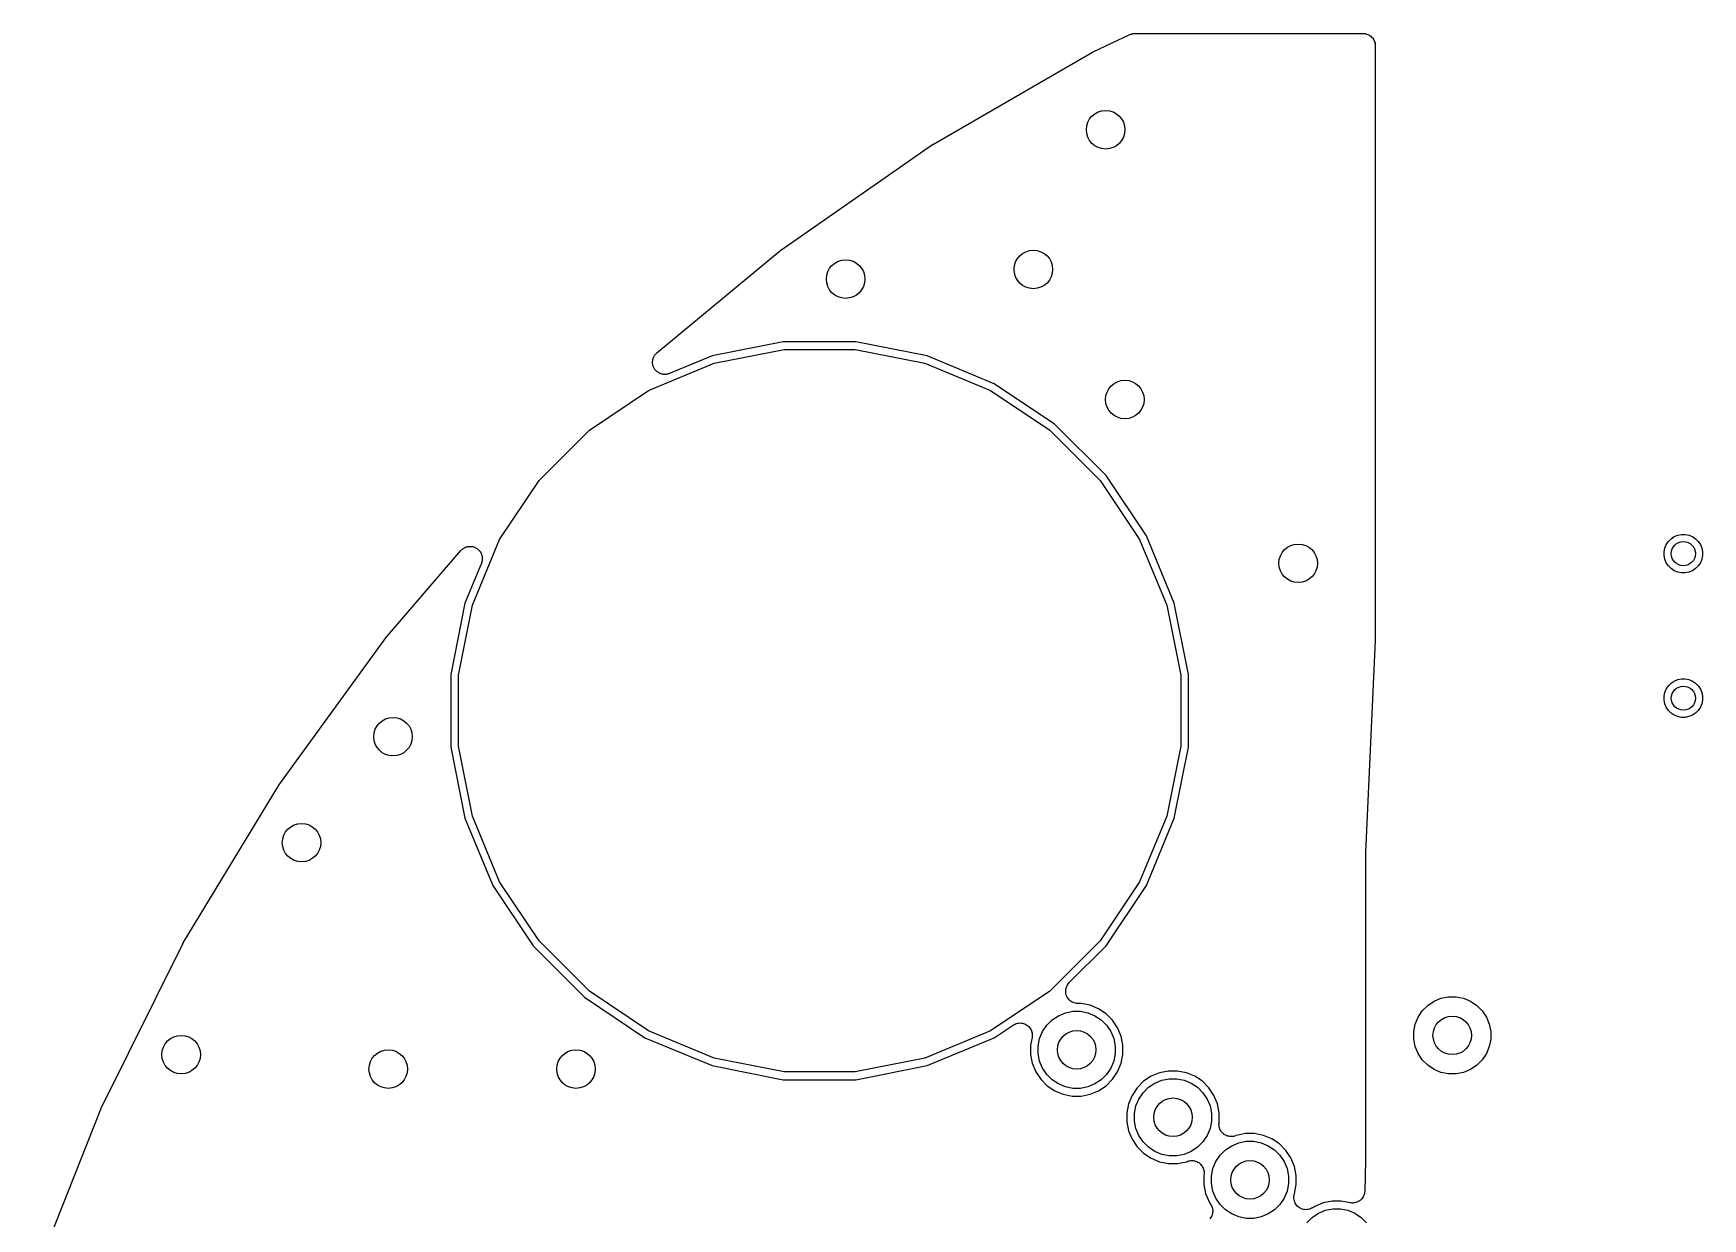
# Model space of a CAD drawing. Extents: x 115.8 to 161.5, y -138.1 to -92.4.
# Drawn here: x 117.06 to 134.4, y -107.1 to -94.8 of the extents above; entities that cross this region are included whole.
import ezdxf

# ---------------------------------------------------------------- set-up
doc = ezdxf.new("R2010")
doc.units = 0
doc.layers.add('BLACK', color=7, linetype='CONTINUOUS')

msp = doc.modelspace()

# ---------------------------------------------------------------- linework, layer by layer
at = {"layer": 'BLACK', "linetype": 'CONTINUOUS'}
for p, q in [((128.072, -94.9911), (128.452, -94.8121)), ((128.452, -94.8121), (128.454, -94.8113)), ((128.454, -94.8113), (128.456, -94.8106)), ((128.456, -94.8106), (128.458, -94.8096)), ((128.458, -94.8096), (128.468, -94.8066)), ((128.468, -94.8066), (128.477, -94.8034)), ((128.477, -94.8034), (128.48, -94.8031)), ((128.48, -94.8031), (128.482, -94.8024)), ((128.482, -94.8024), (128.492, -94.8014)), ((128.492, -94.8014), (128.502, -94.8001)), ((128.502, -94.8001), (128.504, -94.8002)), ((128.504, -94.8002), (128.506, -94.8)), ((128.506, -94.8), (130.873, -94.8)), ((130.873, -94.8), (130.874, -94.8)), ((130.874, -94.8), (130.874, -94.8)), ((130.874, -94.8), (130.874, -94.8)), ((130.874, -94.8), (130.875, -94.8)), ((130.875, -94.8), (130.887, -94.8013)), ((130.887, -94.8013), (130.899, -94.8026)), ((130.899, -94.8026), (130.899, -94.8027)), ((130.899, -94.8027), (130.899, -94.8028)), ((130.899, -94.8028), (130.911, -94.8064)), ((130.911, -94.8064), (130.922, -94.8099)), ((130.922, -94.8099), (130.923, -94.8101)), ((130.923, -94.8101), (130.923, -94.8103)), ((130.923, -94.8103), (130.933, -94.816)), ((130.933, -94.816), (130.944, -94.8217)), ((130.944, -94.8217), (130.944, -94.822)), ((130.944, -94.822), (130.945, -94.8222)), ((130.945, -94.8222), (130.954, -94.8299)), ((128.063, -94.996), (128.064, -94.9951)), ((128.064, -94.9951), (128.068, -94.9933)), ((128.068, -94.9933), (128.072, -94.9911)), ((130.954, -94.8299), (130.963, -94.8375)), ((130.963, -94.8375), (130.963, -94.8379)), ((130.963, -94.8379), (130.964, -94.8381)), ((130.964, -94.8381), (130.971, -94.8474)), ((130.971, -94.8474), (130.979, -94.8567)), ((130.979, -94.8567), (130.979, -94.8571)), ((130.979, -94.8571), (130.979, -94.8575)), ((130.979, -94.8575), (130.985, -94.8681)), ((130.985, -94.8681), (130.99, -94.8786)), ((130.99, -94.8786), (130.991, -94.879)), ((130.991, -94.879), (130.991, -94.8794)), ((130.991, -94.8794), (130.994, -94.8909)), ((130.994, -94.8909), (130.998, -94.9023)), ((130.998, -94.9023), (130.998, -94.9028)), ((130.998, -94.9028), (130.998, -94.9032)), ((130.998, -94.9032), (130.999, -94.915)), ((130.999, -94.915), (131, -94.927)), ((131, -94.927), (131, -101.097)), ((126.413, -95.9486), (128.063, -94.996)), ((124.839, -97.0415), (126.404, -95.9543)), ((126.404, -95.9543), (126.405, -95.9532)), ((126.405, -95.9532), (126.409, -95.9511)), ((126.409, -95.9511), (126.413, -95.9486)), ((123.541, -98.1152), (124.831, -97.048)), ((124.831, -97.048), (124.832, -97.0469)), ((124.832, -97.0469), (124.836, -97.0444)), ((124.836, -97.0444), (124.839, -97.0415)), ((123.537, -98.1194), (123.541, -98.1152)), ((124.853, -97.9999), (124.113, -98.1471)), ((124.136, -98.2241), (124.861, -98.0799)), ((125.607, -97.9999), (124.853, -97.9999)), ((124.861, -98.0799), (125.599, -98.0799)), ((125.599, -98.0799), (126.324, -98.2241)), ((126.347, -98.1471), (125.607, -97.9999)), ((123.454, -98.5067), (124.136, -98.2241)), ((123.495, -98.2007), (123.497, -98.1942)), ((123.495, -98.2065), (123.495, -98.2007)), ((123.495, -98.2124), (123.495, -98.2065)), ((123.495, -98.2189), (123.495, -98.2124)), ((123.495, -98.2255), (123.495, -98.2189)), ((123.496, -98.2312), (123.495, -98.2255)), ((123.497, -98.2371), (123.496, -98.2312)), ((123.497, -98.1877), (123.499, -98.1821)), ((123.497, -98.1942), (123.497, -98.1877)), ((123.499, -98.2433), (123.497, -98.2371)), ((123.499, -98.1821), (123.5, -98.1764)), ((123.5, -98.2498), (123.499, -98.2433)), ((123.5, -98.1764), (123.503, -98.1703)), ((123.502, -98.2552), (123.5, -98.2498)), ((123.504, -98.2608), (123.502, -98.2552)), ((123.503, -98.1703), (123.505, -98.164)), ((123.507, -98.2666), (123.504, -98.2608)), ((123.505, -98.164), (123.507, -98.1589)), ((123.507, -98.1589), (123.51, -98.1534)), ((123.51, -98.2727), (123.507, -98.2666)), ((123.51, -98.1534), (123.513, -98.148)), ((123.513, -98.2776), (123.51, -98.2727)), ((123.513, -98.148), (123.516, -98.1422)), ((123.516, -98.2828), (123.513, -98.2776)), ((123.516, -98.1422), (123.52, -98.1377)), ((123.52, -98.2879), (123.516, -98.2828)), ((123.52, -98.1377), (123.523, -98.1328)), ((123.523, -98.2933), (123.52, -98.2879)), ((123.523, -98.1328), (123.528, -98.1281)), ((123.528, -98.1281), (123.532, -98.1231)), ((123.532, -98.1231), (123.537, -98.1194)), ((124.113, -98.1471), (123.67, -98.3304)), ((126.324, -98.2241), (127.006, -98.5067)), ((127.044, -98.4358), (126.347, -98.1471)), ((123.527, -98.2975), (123.523, -98.2933)), ((123.531, -98.3021), (123.527, -98.2975)), ((123.536, -98.3063), (123.531, -98.3021)), ((123.541, -98.3109), (123.536, -98.3063)), ((123.546, -98.3142), (123.541, -98.3109)), ((123.55, -98.318), (123.546, -98.3142)), ((123.556, -98.3211), (123.55, -98.318)), ((123.561, -98.3248), (123.556, -98.3211)), ((123.567, -98.3271), (123.561, -98.3248)), ((123.572, -98.3299), (123.567, -98.3271)), ((123.578, -98.3318), (123.572, -98.3299)), ((123.584, -98.3344), (123.578, -98.3318)), ((123.59, -98.3356), (123.584, -98.3344)), ((123.596, -98.3373), (123.59, -98.3356)), ((123.602, -98.338), (123.596, -98.3373)), ((123.608, -98.3394), (123.602, -98.338)), ((123.614, -98.3394), (123.608, -98.3394)), ((123.62, -98.34), (123.614, -98.3394)), ((123.627, -98.3395), (123.62, -98.34)), ((123.633, -98.3395), (123.627, -98.3395)), ((123.639, -98.3384), (123.633, -98.3395)), ((123.645, -98.3379), (123.639, -98.3384)), ((123.651, -98.3361), (123.645, -98.3379)), ((123.658, -98.3349), (123.651, -98.3361)), ((123.663, -98.3327), (123.658, -98.3349)), ((123.669, -98.3311), (123.663, -98.3327)), ((123.67, -98.3304), (123.669, -98.3311)), ((127.671, -98.855), (127.044, -98.4358)), ((122.839, -98.9171), (123.454, -98.5067)), ((127.006, -98.5067), (127.62, -98.9171)), ((122.317, -99.4395), (122.839, -98.9171)), ((127.62, -98.9171), (128.143, -99.4395)), ((128.205, -99.3885), (127.671, -98.855)), ((121.907, -100.054), (122.317, -99.4395)), ((128.143, -99.4395), (128.553, -100.054)), ((128.624, -100.016), (128.205, -99.3885)), ((128.913, -100.713), (128.624, -100.016)), ((134.105, -100.023), (134.142, -100.008)), ((134.142, -100.008), (134.18, -100)), ((134.18, -100), (134.22, -100)), ((134.22, -100), (134.258, -100.008)), ((134.258, -100.008), (134.295, -100.023)), ((120.742, -101.052), (121.505, -100.169)), ((121.505, -100.169), (121.506, -100.167)), ((121.506, -100.167), (121.509, -100.164)), ((121.509, -100.164), (121.512, -100.161)), ((121.512, -100.161), (121.518, -100.156)), ((121.518, -100.156), (121.524, -100.15)), ((121.524, -100.15), (121.528, -100.148)), ((121.528, -100.148), (121.531, -100.145)), ((121.531, -100.145), (121.538, -100.142)), ((121.538, -100.142), (121.545, -100.137)), ((121.545, -100.137), (121.549, -100.136)), ((121.549, -100.136), (121.553, -100.134)), ((121.553, -100.134), (121.561, -100.131)), ((121.561, -100.131), (121.568, -100.129)), ((121.568, -100.129), (121.573, -100.128)), ((121.573, -100.128), (121.577, -100.127)), ((121.577, -100.127), (121.585, -100.126)), ((121.585, -100.126), (121.593, -100.125)), ((121.593, -100.125), (121.597, -100.125)), ((121.597, -100.125), (121.602, -100.125)), ((121.602, -100.125), (121.61, -100.125)), ((121.61, -100.125), (121.618, -100.126)), ((121.618, -100.126), (121.622, -100.127)), ((121.622, -100.127), (121.626, -100.127)), ((121.624, -100.736), (121.907, -100.054)), ((121.626, -100.127), (121.634, -100.13)), ((121.634, -100.13), (121.642, -100.131)), ((121.642, -100.131), (121.646, -100.133)), ((121.646, -100.133), (121.65, -100.135)), ((121.65, -100.135), (121.657, -100.138)), ((121.657, -100.138), (121.664, -100.142)), ((121.664, -100.142), (121.668, -100.144)), ((121.668, -100.144), (121.672, -100.146)), ((121.672, -100.146), (121.678, -100.151)), ((121.678, -100.151), (121.684, -100.156)), ((121.684, -100.156), (121.687, -100.159)), ((121.687, -100.159), (121.691, -100.162)), ((121.691, -100.162), (121.696, -100.168)), ((121.696, -100.168), (121.701, -100.174)), ((121.701, -100.174), (121.704, -100.178)), ((121.704, -100.178), (121.707, -100.181)), ((121.707, -100.181), (121.71, -100.188)), ((121.71, -100.188), (121.714, -100.195)), ((121.714, -100.195), (121.716, -100.199)), ((128.553, -100.054), (128.836, -100.736)), ((134, -100.18), (134.008, -100.142)), ((134, -100.22), (134, -100.18)), ((134.008, -100.142), (134.023, -100.105)), ((134.023, -100.105), (134.045, -100.073)), ((134.045, -100.073), (134.073, -100.045)), ((134.073, -100.045), (134.105, -100.023)), ((134.295, -100.023), (134.327, -100.045)), ((134.327, -100.045), (134.355, -100.073)), ((134.355, -100.073), (134.377, -100.105)), ((134.377, -100.105), (134.392, -100.142)), ((134.392, -100.142), (134.4, -100.18)), ((134.4, -100.18), (134.4, -100.22)), ((121.718, -100.3), (121.547, -100.713)), ((121.716, -100.199), (121.718, -100.203)), ((121.718, -100.203), (121.72, -100.211)), ((121.719, -100.296), (121.718, -100.3)), ((121.721, -100.292), (121.719, -100.296)), ((121.72, -100.211), (121.723, -100.218)), ((121.723, -100.284), (121.721, -100.292)), ((121.723, -100.218), (121.724, -100.223)), ((121.725, -100.276), (121.723, -100.284)), ((121.724, -100.223), (121.725, -100.227)), ((121.725, -100.227), (121.726, -100.235)), ((121.726, -100.272), (121.725, -100.276)), ((121.726, -100.235), (121.727, -100.243)), ((121.727, -100.267), (121.726, -100.272)), ((121.727, -100.243), (121.727, -100.247)), ((121.727, -100.247), (121.728, -100.252)), ((121.728, -100.252), (121.727, -100.26)), ((121.727, -100.26), (121.727, -100.267)), ((134.008, -100.258), (134, -100.22)), ((134.023, -100.295), (134.008, -100.258)), ((134.045, -100.327), (134.023, -100.295)), ((134.073, -100.355), (134.045, -100.327)), ((134.105, -100.377), (134.073, -100.355)), ((134.327, -100.355), (134.295, -100.377)), ((134.355, -100.327), (134.327, -100.355)), ((134.377, -100.295), (134.355, -100.327)), ((134.392, -100.258), (134.377, -100.295)), ((134.4, -100.22), (134.392, -100.258)), ((134.142, -100.392), (134.105, -100.377)), ((134.18, -100.4), (134.142, -100.392)), ((134.22, -100.4), (134.18, -100.4)), ((134.258, -100.392), (134.22, -100.4)), ((134.295, -100.377), (134.258, -100.392)), ((121.547, -100.713), (121.4, -101.453)), ((129.06, -101.453), (128.913, -100.713)), ((121.48, -101.461), (121.624, -100.736)), ((128.836, -100.736), (128.98, -101.461)), ((119.615, -102.602), (120.735, -101.061)), ((120.735, -101.061), (120.736, -101.059)), ((120.736, -101.059), (120.739, -101.056)), ((120.739, -101.056), (120.742, -101.052)), ((131, -101.103), (130.9, -103.299)), ((131, -101.097), (131, -101.099)), ((131, -101.099), (131, -101.101)), ((131, -101.101), (131, -101.103)), ((121.4, -101.453), (121.4, -102.207)), ((121.48, -102.199), (121.48, -101.461)), ((128.98, -101.461), (128.98, -102.199)), ((129.06, -102.207), (129.06, -101.453)), ((134.023, -101.605), (134.045, -101.573)), ((134.045, -101.573), (134.073, -101.545)), ((134.073, -101.545), (134.105, -101.523)), ((134.105, -101.523), (134.142, -101.508)), ((134.142, -101.508), (134.18, -101.5)), ((134.18, -101.5), (134.22, -101.5)), ((134.22, -101.5), (134.258, -101.508)), ((134.258, -101.508), (134.295, -101.523)), ((134.295, -101.523), (134.327, -101.545)), ((134.327, -101.545), (134.355, -101.573)), ((134.355, -101.573), (134.377, -101.605)), ((134, -101.68), (134.008, -101.642)), ((134, -101.72), (134, -101.68)), ((134.008, -101.758), (134, -101.72)), ((134.008, -101.642), (134.023, -101.605)), ((134.377, -101.605), (134.392, -101.642)), ((134.392, -101.642), (134.4, -101.68)), ((134.4, -101.72), (134.392, -101.758)), ((134.4, -101.68), (134.4, -101.72)), ((134.023, -101.795), (134.008, -101.758)), ((134.045, -101.827), (134.023, -101.795)), ((134.073, -101.855), (134.045, -101.827)), ((134.105, -101.877), (134.073, -101.855)), ((134.142, -101.892), (134.105, -101.877)), ((134.18, -101.9), (134.142, -101.892)), ((134.22, -101.9), (134.18, -101.9)), ((134.258, -101.892), (134.22, -101.9)), ((134.295, -101.877), (134.258, -101.892)), ((134.327, -101.855), (134.295, -101.877)), ((134.355, -101.827), (134.327, -101.855)), ((134.377, -101.795), (134.355, -101.827)), ((134.392, -101.758), (134.377, -101.795)), ((121.4, -102.207), (121.547, -102.947)), ((121.624, -102.924), (121.48, -102.199)), ((128.98, -102.199), (128.836, -102.924)), ((128.913, -102.947), (129.06, -102.207)), ((118.622, -104.24), (119.609, -102.611)), ((119.609, -102.611), (119.61, -102.609)), ((119.61, -102.609), (119.613, -102.606)), ((119.613, -102.606), (119.615, -102.602)), ((121.547, -102.947), (121.836, -103.644)), ((121.907, -103.606), (121.624, -102.924)), ((128.836, -102.924), (128.553, -103.606)), ((128.624, -103.644), (128.913, -102.947)), ((130.9, -103.299), (130.9, -103.301)), ((130.9, -103.301), (130.9, -106.498)), ((121.836, -103.644), (122.255, -104.271)), ((122.317, -104.22), (121.907, -103.606)), ((128.553, -103.606), (128.143, -104.22)), ((128.205, -104.271), (128.624, -103.644)), ((117.77, -105.956), (118.617, -104.25)), ((118.617, -104.25), (118.618, -104.248)), ((118.618, -104.248), (118.621, -104.244)), ((118.621, -104.244), (118.622, -104.24)), ((122.255, -104.271), (122.788, -104.805)), ((122.839, -104.743), (122.317, -104.22)), ((128.143, -104.22), (127.62, -104.743)), ((127.823, -104.653), (128.205, -104.271)), ((127.792, -104.706), (127.796, -104.694)), ((127.796, -104.694), (127.802, -104.683)), ((127.796, -104.694), (127.796, -104.694)), ((127.796, -104.694), (127.796, -104.694)), ((127.802, -104.683), (127.807, -104.672)), ((127.807, -104.672), (127.808, -104.672)), ((127.808, -104.672), (127.815, -104.663)), ((127.808, -104.672), (127.808, -104.672)), ((127.815, -104.663), (127.823, -104.653)), ((122.788, -104.805), (123.416, -105.224)), ((123.454, -105.153), (122.839, -104.743)), ((127.62, -104.743), (127.006, -105.153)), ((127.786, -104.742), (127.787, -104.73)), ((127.786, -104.743), (127.786, -104.742)), ((127.786, -104.742), (127.786, -104.742)), ((127.787, -104.754), (127.786, -104.743)), ((127.787, -104.73), (127.788, -104.718)), ((127.788, -104.767), (127.787, -104.754)), ((127.788, -104.718), (127.789, -104.717)), ((127.788, -104.718), (127.788, -104.718)), ((127.792, -104.779), (127.788, -104.767)), ((127.788, -104.767), (127.788, -104.767)), ((127.788, -104.767), (127.788, -104.767)), ((127.789, -104.717), (127.792, -104.706)), ((127.795, -104.791), (127.792, -104.779)), ((127.801, -104.802), (127.795, -104.791)), ((127.795, -104.791), (127.795, -104.791)), ((127.795, -104.791), (127.795, -104.791)), ((127.807, -104.813), (127.801, -104.802)), ((127.814, -104.822), (127.807, -104.813)), ((127.807, -104.813), (127.807, -104.813)), ((127.807, -104.813), (127.807, -104.813)), ((127.822, -104.832), (127.814, -104.822)), ((127.832, -104.84), (127.822, -104.832)), ((127.822, -104.832), (127.822, -104.832)), ((127.822, -104.832), (127.822, -104.832)), ((127.841, -104.848), (127.832, -104.84)), ((127.842, -104.848), (127.841, -104.848)), ((127.841, -104.848), (127.841, -104.848)), ((127.852, -104.854), (127.842, -104.848)), ((127.863, -104.86), (127.852, -104.854)), ((127.875, -104.864), (127.863, -104.86)), ((127.863, -104.86), (127.863, -104.86)), ((127.863, -104.86), (127.863, -104.86)), ((127.887, -104.867), (127.875, -104.864)), ((127.899, -104.869), (127.887, -104.867)), ((127.887, -104.867), (127.887, -104.867)), ((127.887, -104.867), (127.887, -104.867)), ((127.911, -104.87), (127.899, -104.869)), ((127.912, -104.87), (127.911, -104.87)), ((127.913, -104.87), (127.912, -104.87)), ((127.912, -104.87), (127.912, -104.87)), ((127.912, -104.87), (127.912, -104.87)), ((127.947, -104.87), (127.913, -104.87)), ((128.04, -104.888), (127.947, -104.87)), ((131.545, -104.889), (131.611, -104.846)), ((131.611, -104.846), (131.683, -104.815)), ((131.683, -104.815), (131.761, -104.8)), ((131.761, -104.8), (131.839, -104.8)), ((131.839, -104.8), (131.917, -104.815)), ((131.917, -104.815), (131.989, -104.846)), ((131.989, -104.846), (132.055, -104.889)), ((127.589, -105.095), (127.645, -105.039)), ((127.645, -105.039), (127.711, -104.996)), ((127.711, -104.996), (127.783, -104.965)), ((127.783, -104.965), (127.861, -104.95)), ((127.861, -104.95), (127.939, -104.95)), ((127.939, -104.95), (128.017, -104.965)), ((128.017, -104.965), (128.089, -104.996)), ((128.127, -104.925), (128.04, -104.888)), ((128.089, -104.996), (128.155, -105.039)), ((128.206, -104.977), (128.127, -104.925)), ((128.155, -105.039), (128.211, -105.095)), ((128.273, -105.044), (128.206, -104.977)), ((128.325, -105.123), (128.273, -105.044)), ((131.415, -105.083), (131.446, -105.011)), ((131.446, -105.011), (131.489, -104.945)), ((131.489, -104.945), (131.545, -104.889)), ((132.055, -104.889), (132.111, -104.945)), ((132.111, -104.945), (132.154, -105.011)), ((132.154, -105.011), (132.185, -105.083)), ((124.136, -105.436), (123.454, -105.153)), ((127.006, -105.153), (126.324, -105.436)), ((127.044, -105.224), (127.241, -105.093)), ((127.241, -105.093), (127.242, -105.092)), ((127.242, -105.092), (127.253, -105.086)), ((127.242, -105.092), (127.242, -105.092)), ((127.242, -105.092), (127.242, -105.092)), ((127.242, -105.092), (127.242, -105.092)), ((127.253, -105.086), (127.264, -105.08)), ((127.264, -105.08), (127.276, -105.077)), ((127.264, -105.08), (127.264, -105.08)), ((127.264, -105.08), (127.264, -105.08)), ((127.276, -105.077), (127.288, -105.074)), ((127.288, -105.073), (127.3, -105.072)), ((127.288, -105.074), (127.288, -105.073)), ((127.288, -105.073), (127.288, -105.073)), ((127.3, -105.072), (127.312, -105.071)), ((127.312, -105.071), (127.313, -105.071)), ((127.313, -105.071), (127.313, -105.071)), ((127.313, -105.071), (127.325, -105.073)), ((127.325, -105.073), (127.337, -105.074)), ((127.337, -105.074), (127.337, -105.074)), ((127.337, -105.074), (127.337, -105.074)), ((127.337, -105.074), (127.349, -105.078)), ((127.349, -105.078), (127.361, -105.081)), ((127.361, -105.081), (127.361, -105.081)), ((127.361, -105.081), (127.361, -105.081)), ((127.361, -105.081), (127.372, -105.087)), ((127.372, -105.087), (127.382, -105.093)), ((127.382, -105.093), (127.383, -105.093)), ((127.383, -105.093), (127.383, -105.093)), ((127.383, -105.093), (127.392, -105.101)), ((127.392, -105.101), (127.401, -105.109)), ((127.401, -105.109), (127.402, -105.109)), ((127.402, -105.109), (127.402, -105.109)), ((127.402, -105.109), (127.409, -105.119)), ((127.409, -105.119), (127.417, -105.128)), ((127.417, -105.128), (127.417, -105.128)), ((127.417, -105.128), (127.417, -105.128)), ((127.417, -105.128), (127.423, -105.139)), ((127.436, -105.223), (127.42, -105.303)), ((127.423, -105.139), (127.429, -105.15)), ((127.429, -105.15), (127.429, -105.15)), ((127.429, -105.15), (127.429, -105.15)), ((127.429, -105.15), (127.432, -105.162)), ((127.432, -105.162), (127.436, -105.174)), ((127.436, -105.174), (127.436, -105.174)), ((127.436, -105.174), (127.436, -105.174)), ((127.436, -105.174), (127.437, -105.186)), ((127.437, -105.211), (127.436, -105.223)), ((127.437, -105.186), (127.438, -105.198)), ((127.438, -105.199), (127.437, -105.211)), ((127.438, -105.198), (127.438, -105.199)), ((127.438, -105.199), (127.438, -105.199)), ((127.515, -105.233), (127.546, -105.161)), ((127.546, -105.161), (127.589, -105.095)), ((128.211, -105.095), (128.254, -105.161)), ((128.254, -105.161), (128.285, -105.233)), ((128.362, -105.21), (128.325, -105.123)), ((128.38, -105.303), (128.362, -105.21)), ((131.4, -105.161), (131.415, -105.083)), ((131.4, -105.239), (131.4, -105.161)), ((132.185, -105.083), (132.2, -105.161)), ((132.2, -105.161), (132.2, -105.239)), ((123.416, -105.224), (124.113, -105.513)), ((126.347, -105.513), (127.044, -105.224)), ((127.42, -105.303), (127.42, -105.397)), ((127.5, -105.311), (127.515, -105.233)), ((127.5, -105.389), (127.5, -105.311)), ((127.515, -105.467), (127.5, -105.389)), ((128.285, -105.233), (128.3, -105.311)), ((128.3, -105.389), (128.285, -105.467)), ((128.3, -105.311), (128.3, -105.389)), ((128.38, -105.397), (128.38, -105.303)), ((131.415, -105.317), (131.4, -105.239)), ((131.446, -105.389), (131.415, -105.317)), ((131.489, -105.455), (131.446, -105.389)), ((132.154, -105.389), (132.111, -105.455)), ((132.185, -105.317), (132.154, -105.389)), ((132.2, -105.239), (132.185, -105.317)), ((124.113, -105.513), (124.853, -105.66)), ((124.861, -105.58), (124.136, -105.436)), ((126.324, -105.436), (125.599, -105.58)), ((125.607, -105.66), (126.347, -105.513)), ((127.42, -105.397), (127.438, -105.49)), ((127.438, -105.49), (127.475, -105.577)), ((127.546, -105.539), (127.515, -105.467)), ((127.589, -105.605), (127.546, -105.539)), ((128.254, -105.539), (128.211, -105.605)), ((128.285, -105.467), (128.254, -105.539)), ((128.325, -105.577), (128.362, -105.49)), ((128.362, -105.49), (128.38, -105.397)), ((128.853, -105.57), (128.76, -105.588)), ((128.947, -105.57), (128.853, -105.57)), ((129.04, -105.588), (128.947, -105.57)), ((131.545, -105.511), (131.489, -105.455)), ((131.611, -105.554), (131.545, -105.511)), ((131.683, -105.585), (131.611, -105.554)), ((131.989, -105.554), (131.917, -105.585)), ((132.055, -105.511), (131.989, -105.554)), ((132.111, -105.455), (132.055, -105.511)), ((124.853, -105.66), (125.607, -105.66)), ((125.599, -105.58), (124.861, -105.58)), ((127.475, -105.577), (127.527, -105.656)), ((127.527, -105.656), (127.594, -105.723)), ((127.645, -105.661), (127.589, -105.605)), ((127.594, -105.723), (127.673, -105.775)), ((127.711, -105.704), (127.645, -105.661)), ((127.783, -105.735), (127.711, -105.704)), ((127.861, -105.75), (127.783, -105.735)), ((128.017, -105.735), (127.939, -105.75)), ((128.089, -105.704), (128.017, -105.735)), ((128.155, -105.661), (128.089, -105.704)), ((128.127, -105.775), (128.206, -105.723)), ((128.211, -105.605), (128.155, -105.661)), ((128.206, -105.723), (128.273, -105.656)), ((128.273, -105.656), (128.325, -105.577)), ((128.594, -105.677), (128.527, -105.744)), ((128.589, -105.795), (128.645, -105.739)), ((128.673, -105.625), (128.594, -105.677)), ((128.645, -105.739), (128.711, -105.696)), ((128.76, -105.588), (128.673, -105.625)), ((128.711, -105.696), (128.783, -105.665)), ((128.783, -105.665), (128.861, -105.65)), ((128.861, -105.65), (128.939, -105.65)), ((128.939, -105.65), (129.017, -105.665)), ((129.017, -105.665), (129.089, -105.696)), ((129.127, -105.625), (129.04, -105.588)), ((129.089, -105.696), (129.155, -105.739)), ((129.206, -105.677), (129.127, -105.625)), ((129.155, -105.739), (129.211, -105.795)), ((129.273, -105.744), (129.206, -105.677)), ((131.761, -105.6), (131.683, -105.585)), ((131.839, -105.6), (131.761, -105.6)), ((131.917, -105.585), (131.839, -105.6)), ((127.673, -105.775), (127.76, -105.812)), ((127.76, -105.812), (127.853, -105.83)), ((127.853, -105.83), (127.947, -105.83)), ((127.939, -105.75), (127.861, -105.75)), ((127.947, -105.83), (128.04, -105.812)), ((128.04, -105.812), (128.127, -105.775)), ((128.438, -105.91), (128.42, -106.003)), ((128.475, -105.823), (128.438, -105.91)), ((128.527, -105.744), (128.475, -105.823)), ((128.515, -105.933), (128.546, -105.861)), ((128.546, -105.861), (128.589, -105.795)), ((129.211, -105.795), (129.254, -105.861)), ((129.254, -105.861), (129.285, -105.933)), ((129.325, -105.823), (129.273, -105.744)), ((129.362, -105.91), (129.325, -105.823)), ((129.38, -106.003), (129.362, -105.91)), ((117.065, -107.737), (117.766, -105.966)), ((117.766, -105.966), (117.767, -105.964)), ((117.767, -105.964), (117.769, -105.96)), ((117.769, -105.96), (117.77, -105.956)), ((128.42, -106.003), (128.42, -106.097)), ((128.5, -106.011), (128.515, -105.933)), ((128.5, -106.089), (128.5, -106.011)), ((128.515, -106.167), (128.5, -106.089)), ((129.285, -105.933), (129.3, -106.011)), ((129.3, -106.089), (129.285, -106.167)), ((129.3, -106.011), (129.3, -106.089)), ((129.38, -106.097), (129.38, -106.003)), ((128.42, -106.097), (128.438, -106.19)), ((128.438, -106.19), (128.475, -106.277)), ((128.546, -106.239), (128.515, -106.167)), ((128.589, -106.305), (128.546, -106.239)), ((129.254, -106.239), (129.211, -106.305)), ((129.285, -106.167), (129.254, -106.239)), ((129.377, -106.123), (129.378, -106.111)), ((129.377, -106.124), (129.377, -106.123)), ((129.378, -106.136), (129.377, -106.124)), ((129.377, -106.124), (129.377, -106.124)), ((129.378, -106.111), (129.38, -106.099)), ((129.379, -106.148), (129.378, -106.136)), ((129.38, -106.148), (129.379, -106.148)), ((129.38, -106.099), (129.38, -106.097)), ((129.38, -106.149), (129.38, -106.148)), ((129.383, -106.16), (129.38, -106.149)), ((129.386, -106.172), (129.383, -106.16)), ((129.387, -106.172), (129.386, -106.172)), ((129.392, -106.183), (129.387, -106.172)), ((129.387, -106.172), (129.387, -106.172)), ((129.398, -106.194), (129.392, -106.183)), ((129.406, -106.204), (129.398, -106.194)), ((129.398, -106.194), (129.398, -106.194)), ((129.398, -106.194), (129.398, -106.194)), ((129.414, -106.213), (129.406, -106.204)), ((129.414, -106.214), (129.414, -106.213)), ((129.414, -106.213), (129.414, -106.213)), ((129.423, -106.221), (129.414, -106.214)), ((129.433, -106.229), (129.423, -106.221)), ((129.444, -106.235), (129.433, -106.229)), ((129.433, -106.229), (129.433, -106.229)), ((129.433, -106.229), (129.433, -106.229)), ((129.454, -106.241), (129.444, -106.235)), ((129.455, -106.241), (129.454, -106.241)), ((129.467, -106.245), (129.455, -106.241)), ((129.455, -106.241), (129.455, -106.241)), ((129.478, -106.248), (129.467, -106.245)), ((129.479, -106.248), (129.478, -106.248)), ((129.478, -106.248), (129.478, -106.248)), ((129.491, -106.25), (129.479, -106.248)), ((129.503, -106.251), (129.491, -106.25)), ((129.515, -106.25), (129.503, -106.251)), ((129.503, -106.251), (129.503, -106.251)), ((129.503, -106.251), (129.503, -106.251)), ((129.527, -106.249), (129.515, -106.25)), ((129.528, -106.249), (129.527, -106.249)), ((129.539, -106.245), (129.528, -106.249)), ((129.528, -106.249), (129.528, -106.249)), ((129.551, -106.242), (129.539, -106.245)), ((129.552, -106.242), (129.551, -106.242)), ((129.553, -106.241), (129.552, -106.242)), ((129.552, -106.242), (129.552, -106.242)), ((129.552, -106.242), (129.552, -106.242)), ((129.56, -106.238), (129.553, -106.241)), ((129.653, -106.22), (129.56, -106.238)), ((129.747, -106.22), (129.653, -106.22)), ((129.84, -106.238), (129.747, -106.22)), ((129.927, -106.275), (129.84, -106.238)), ((128.475, -106.277), (128.527, -106.356)), ((128.527, -106.356), (128.594, -106.423)), ((128.645, -106.361), (128.589, -106.305)), ((128.594, -106.423), (128.673, -106.475)), ((128.711, -106.404), (128.645, -106.361)), ((128.783, -106.435), (128.711, -106.404)), ((128.861, -106.45), (128.783, -106.435)), ((129.017, -106.435), (128.939, -106.45)), ((129.089, -106.404), (129.017, -106.435)), ((129.155, -106.361), (129.089, -106.404)), ((129.211, -106.305), (129.155, -106.361)), ((129.389, -106.445), (129.445, -106.389)), ((129.445, -106.389), (129.511, -106.346)), ((129.511, -106.346), (129.583, -106.315)), ((129.583, -106.315), (129.661, -106.3)), ((129.661, -106.3), (129.739, -106.3)), ((129.739, -106.3), (129.817, -106.315)), ((129.817, -106.315), (129.889, -106.346)), ((129.889, -106.346), (129.955, -106.389)), ((130.006, -106.327), (129.927, -106.275)), ((129.955, -106.389), (130.011, -106.445)), ((130.073, -106.394), (130.006, -106.327)), ((130.125, -106.473), (130.073, -106.394)), ((128.673, -106.475), (128.76, -106.512)), ((128.76, -106.512), (128.853, -106.53)), ((128.853, -106.53), (128.947, -106.53)), ((128.939, -106.45), (128.861, -106.45)), ((128.947, -106.53), (129.04, -106.512)), ((129.04, -106.512), (129.047, -106.509)), ((129.047, -106.509), (129.048, -106.508)), ((129.048, -106.508), (129.048, -106.508)), ((129.048, -106.508), (129.048, -106.508)), ((129.048, -106.508), (129.049, -106.508)), ((129.049, -106.508), (129.061, -106.504)), ((129.061, -106.504), (129.072, -106.501)), ((129.072, -106.501), (129.072, -106.501)), ((129.072, -106.501), (129.073, -106.501)), ((129.073, -106.501), (129.085, -106.5)), ((129.085, -106.5), (129.097, -106.499)), ((129.097, -106.499), (129.097, -106.499)), ((129.097, -106.499), (129.097, -106.499)), ((129.097, -106.499), (129.109, -106.5)), ((129.109, -106.5), (129.121, -106.502)), ((129.121, -106.502), (129.122, -106.502)), ((129.122, -106.502), (129.122, -106.502)), ((129.122, -106.502), (129.134, -106.505)), ((129.134, -106.505), (129.145, -106.509)), ((129.145, -106.509), (129.145, -106.509)), ((129.145, -106.509), (129.146, -106.509)), ((129.146, -106.509), (129.156, -106.515)), ((129.156, -106.515), (129.167, -106.521)), ((129.167, -106.521), (129.167, -106.521)), ((129.167, -106.521), (129.167, -106.521)), ((129.167, -106.521), (129.177, -106.529)), ((129.177, -106.529), (129.186, -106.536)), ((129.186, -106.536), (129.186, -106.537)), ((129.186, -106.537), (129.186, -106.537)), ((129.186, -106.537), (129.194, -106.546)), ((129.194, -106.546), (129.202, -106.556)), ((129.202, -106.556), (129.202, -106.556)), ((129.202, -106.556), (129.202, -106.556)), ((129.202, -106.556), (129.208, -106.567)), ((129.208, -106.567), (129.213, -106.578)), ((129.213, -106.578), (129.213, -106.578)), ((129.213, -106.578), (129.214, -106.578)), ((129.214, -106.578), (129.217, -106.59)), ((129.217, -106.59), (129.22, -106.601)), ((129.22, -106.601), (129.22, -106.602)), ((129.22, -106.602), (129.221, -106.602)), ((129.221, -106.602), (129.222, -106.614)), ((129.3, -106.661), (129.315, -106.583)), ((129.315, -106.583), (129.346, -106.511)), ((129.346, -106.511), (129.389, -106.445)), ((130.011, -106.445), (130.054, -106.511)), ((130.054, -106.511), (130.085, -106.583)), ((130.085, -106.583), (130.1, -106.661)), ((130.162, -106.56), (130.125, -106.473)), ((130.18, -106.653), (130.162, -106.56)), ((130.9, -106.502), (130.891, -106.817)), ((130.9, -106.498), (130.9, -106.5)), ((130.9, -106.5), (130.9, -106.501)), ((130.9, -106.501), (130.9, -106.502)), ((129.222, -106.639), (129.22, -106.651)), ((129.22, -106.651), (129.22, -106.653)), ((129.22, -106.653), (129.22, -106.747)), ((129.22, -106.747), (129.238, -106.84)), ((129.222, -106.614), (129.223, -106.626)), ((129.223, -106.627), (129.222, -106.639)), ((129.223, -106.626), (129.223, -106.626)), ((129.223, -106.626), (129.223, -106.627)), ((129.3, -106.739), (129.3, -106.661)), ((129.315, -106.817), (129.3, -106.739)), ((130.1, -106.739), (130.085, -106.817)), ((130.1, -106.661), (130.1, -106.739)), ((130.16, -106.846), (130.18, -106.747)), ((130.18, -106.747), (130.18, -106.653)), ((129.238, -106.84), (129.275, -106.927)), ((129.275, -106.927), (129.291, -106.952)), ((129.291, -106.952), (129.292, -106.953)), ((129.292, -106.953), (129.292, -106.953)), ((129.292, -106.953), (129.292, -106.953)), ((129.292, -106.953), (129.292, -106.954)), ((129.292, -106.954), (129.298, -106.965)), ((129.346, -106.889), (129.315, -106.817)), ((129.389, -106.955), (129.346, -106.889)), ((129.445, -107.011), (129.389, -106.955)), ((130.011, -106.955), (129.955, -107.011)), ((130.054, -106.889), (130.011, -106.955)), ((130.085, -106.817), (130.054, -106.889)), ((130.154, -106.882), (130.155, -106.87)), ((130.154, -106.883), (130.154, -106.882)), ((130.155, -106.895), (130.154, -106.883)), ((130.154, -106.883), (130.154, -106.883)), ((130.155, -106.87), (130.157, -106.858)), ((130.157, -106.907), (130.155, -106.895)), ((130.157, -106.858), (130.16, -106.846)), ((130.157, -106.858), (130.157, -106.858)), ((130.157, -106.858), (130.157, -106.858)), ((130.16, -106.919), (130.157, -106.907)), ((130.157, -106.907), (130.157, -106.907)), ((130.157, -106.907), (130.157, -106.907)), ((130.16, -106.846), (130.16, -106.846)), ((130.164, -106.931), (130.16, -106.919)), ((130.169, -106.942), (130.164, -106.931)), ((130.164, -106.931), (130.164, -106.931)), ((130.164, -106.931), (130.164, -106.931)), ((130.175, -106.953), (130.169, -106.942)), ((130.183, -106.963), (130.175, -106.953)), ((130.175, -106.953), (130.175, -106.953)), ((130.175, -106.953), (130.175, -106.953)), ((130.46, -106.938), (130.373, -106.975)), ((130.553, -106.92), (130.46, -106.938)), ((130.647, -106.92), (130.553, -106.92)), ((130.739, -106.938), (130.647, -106.92)), ((130.749, -106.939), (130.739, -106.938)), ((130.759, -106.941), (130.749, -106.939)), ((130.762, -106.941), (130.759, -106.941)), ((130.764, -106.941), (130.762, -106.941)), ((130.774, -106.94), (130.764, -106.941)), ((130.784, -106.939), (130.774, -106.94)), ((130.786, -106.939), (130.784, -106.939)), ((130.789, -106.938), (130.786, -106.939)), ((130.798, -106.935), (130.789, -106.938)), ((130.808, -106.933), (130.798, -106.935)), ((130.81, -106.932), (130.808, -106.933)), ((130.812, -106.931), (130.81, -106.932)), ((130.821, -106.926), (130.812, -106.931)), ((130.83, -106.922), (130.821, -106.926)), ((130.832, -106.921), (130.83, -106.922)), ((130.834, -106.92), (130.832, -106.921)), ((130.842, -106.913), (130.834, -106.92)), ((130.85, -106.907), (130.842, -106.913)), ((130.852, -106.905), (130.85, -106.907)), ((130.853, -106.904), (130.852, -106.905)), ((130.86, -106.896), (130.853, -106.904)), ((130.867, -106.888), (130.86, -106.896)), ((130.868, -106.887), (130.867, -106.888)), ((130.869, -106.885), (130.868, -106.887)), ((130.874, -106.876), (130.869, -106.885)), ((130.879, -106.867), (130.874, -106.876)), ((130.88, -106.865), (130.879, -106.867)), ((130.881, -106.863), (130.88, -106.865)), ((130.884, -106.853), (130.881, -106.863)), ((130.887, -106.844), (130.884, -106.853)), ((130.888, -106.841), (130.887, -106.844)), ((130.889, -106.829), (130.888, -106.839)), ((130.888, -106.839), (130.888, -106.841)), ((130.891, -106.819), (130.889, -106.829)), ((130.891, -106.817), (130.891, -106.819)), ((129.291, -107.094), (129.283, -107.104)), ((129.297, -107.083), (129.291, -107.094)), ((129.291, -107.094), (129.291, -107.094)), ((129.291, -107.094), (129.291, -107.094)), ((129.303, -107.073), (129.297, -107.083)), ((129.298, -106.965), (129.304, -106.975)), ((129.306, -107.061), (129.303, -107.072)), ((129.303, -107.072), (129.303, -107.072)), ((129.303, -107.072), (129.303, -107.073)), ((129.304, -106.975), (129.304, -106.976)), ((129.304, -106.976), (129.304, -106.976)), ((129.304, -106.976), (129.307, -106.988)), ((129.31, -107.049), (129.306, -107.061)), ((129.307, -106.988), (129.311, -106.999)), ((129.311, -107.036), (129.31, -107.049)), ((129.31, -107.049), (129.31, -107.049)), ((129.31, -107.049), (129.31, -107.049)), ((129.311, -106.999), (129.311, -106.999)), ((129.311, -106.999), (129.311, -107)), ((129.311, -107), (129.312, -107.012)), ((129.313, -107.024), (129.311, -107.036)), ((129.312, -107.012), (129.313, -107.024)), ((129.313, -107.024), (129.313, -107.024)), ((129.313, -107.024), (129.313, -107.024)), ((129.511, -107.054), (129.445, -107.011)), ((129.583, -107.085), (129.511, -107.054)), ((129.661, -107.1), (129.583, -107.085)), ((129.739, -107.1), (129.661, -107.1)), ((129.817, -107.085), (129.739, -107.1)), ((129.889, -107.054), (129.817, -107.085)), ((129.955, -107.011), (129.889, -107.054)), ((130.191, -106.972), (130.183, -106.963)), ((130.201, -106.98), (130.191, -106.972)), ((130.191, -106.972), (130.191, -106.972)), ((130.191, -106.972), (130.191, -106.972)), ((130.21, -106.988), (130.201, -106.98)), ((130.221, -106.994), (130.21, -106.988)), ((130.21, -106.988), (130.21, -106.988)), ((130.21, -106.988), (130.21, -106.988)), ((130.231, -107), (130.221, -106.994)), ((130.232, -107), (130.231, -107)), ((130.243, -107.004), (130.232, -107)), ((130.232, -107), (130.232, -107)), ((130.255, -107.007), (130.243, -107.004)), ((130.267, -107.009), (130.255, -107.007)), ((130.255, -107.007), (130.255, -107.007)), ((130.255, -107.007), (130.255, -107.007)), ((130.28, -107.01), (130.267, -107.009)), ((130.292, -107.009), (130.28, -107.01)), ((130.28, -107.01), (130.28, -107.01)), ((130.28, -107.01), (130.28, -107.01)), ((130.289, -107.145), (130.345, -107.089)), ((130.304, -107.008), (130.292, -107.009)), ((130.305, -107.008), (130.304, -107.008)), ((130.317, -107.004), (130.305, -107.008)), ((130.305, -107.008), (130.305, -107.008)), ((130.328, -107.001), (130.317, -107.004)), ((130.329, -107.001), (130.328, -107.001)), ((130.328, -107.001), (130.328, -107.001)), ((130.339, -106.995), (130.329, -107.001)), ((130.35, -106.99), (130.339, -106.995)), ((130.345, -107.089), (130.411, -107.046)), ((130.351, -106.989), (130.35, -106.99)), ((130.352, -106.989), (130.351, -106.989)), ((130.351, -106.989), (130.351, -106.989)), ((130.351, -106.989), (130.351, -106.989)), ((130.373, -106.975), (130.352, -106.989)), ((130.411, -107.046), (130.483, -107.015)), ((130.483, -107.015), (130.561, -107)), ((130.561, -107), (130.639, -107)), ((130.639, -107), (130.717, -107.015)), ((130.717, -107.015), (130.789, -107.046)), ((130.789, -107.046), (130.855, -107.089)), ((130.855, -107.089), (130.911, -107.145))]:
    msp.add_line(p, q, dxfattribs=at)
at = {"layer": 'BLACK'}
for centre, radius in [((128.2, -95.8), 0.2), ((127.45, -97.25), 0.2), ((125.5, -97.35), 0.2), ((128.4, -98.6), 0.2), ((130.2, -100.3), 0.2), ((134.2, -100.2), 0.125), ((134.2, -101.7), 0.125), ((120.8, -102.1), 0.2), ((119.85, -103.2), 0.2), ((131.8, -105.2), 0.2), ((118.6, -105.4), 0.2), ((127.9, -105.35), 0.2), ((120.75, -105.55), 0.2), ((122.7, -105.55), 0.2), ((128.9, -106.05), 0.2), ((129.7, -106.7), 0.2)]:
    msp.add_circle(centre, radius, dxfattribs=at)

doc.saveas('drawing.dxf')
